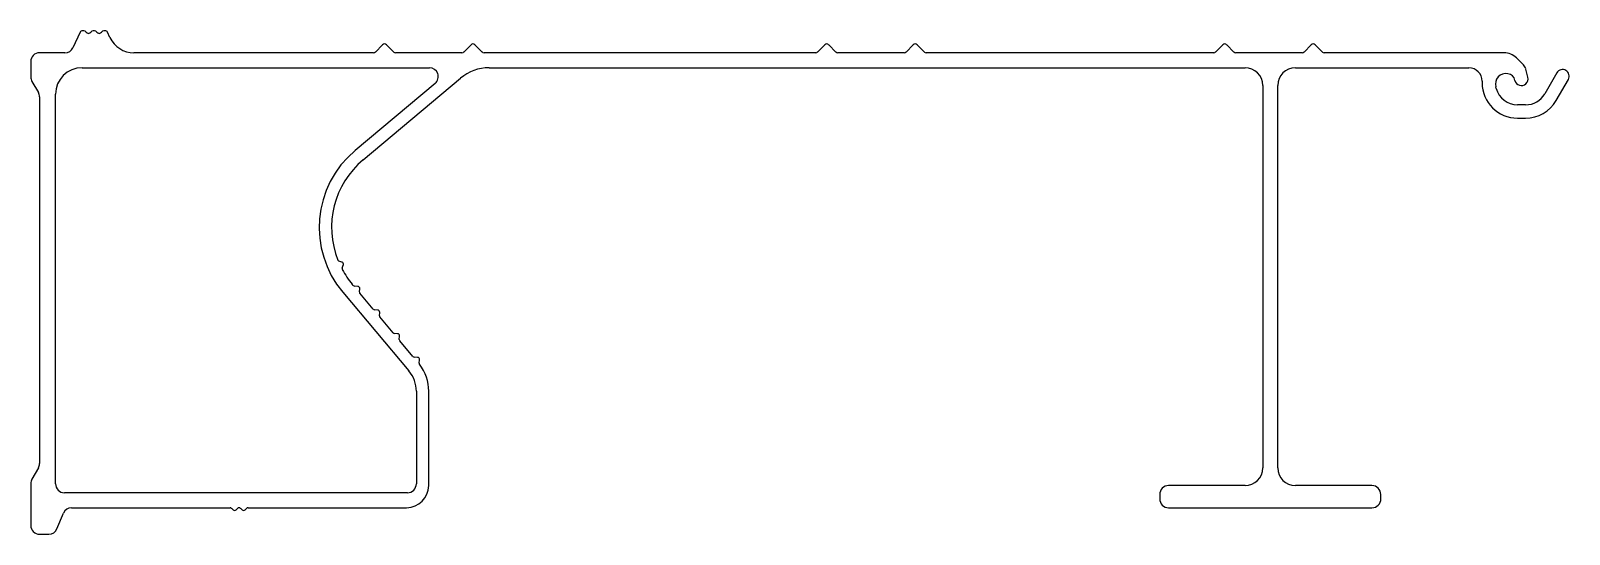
# Model space of a CAD drawing. Extents: x 2 to 176, y 2 to 59.
import ezdxf

# ---------------------------------------------------------------- set-up
doc = ezdxf.new("R2010")
doc.units = 0
doc.layers.get('0').update_dxf_attribs({"linetype": 'CONTINUOUS'})

msp = doc.modelspace()

# ---------------------------------------------------------------- linework, layer by layer
for p, q in [((7.78, 59.16), (6.96, 57.41)), ((8.2, 59.34), (8.05, 59.34)), ((9.4, 59.34), (9.24, 59.34)), ((10.59, 59.34), (10.44, 59.34)), ((11.14, 58.57), (10.86, 59.16)), ((41.98, 57.75), (41.16, 56.92)), ((43.23, 56.92), (42.41, 57.75)), ((51.98, 57.75), (51.16, 56.92)), ((53.23, 56.92), (52.41, 57.75)), ((91.98, 57.75), (91.16, 56.92)), ((93.23, 56.92), (92.41, 57.75)), ((101.98, 57.75), (101.16, 56.92)), ((103.23, 56.92), (102.41, 57.75)), ((136.98, 57.75), (136.16, 56.92)), ((138.23, 56.92), (137.41, 57.75)), ((146.98, 57.75), (146.16, 56.92)), ((148.23, 56.92), (147.41, 57.75)), ((2.19, 55.84), (2.19, 54.1)), ((6.06, 56.84), (3.19, 56.84)), ((40.95, 56.84), (13.86, 56.84)), ((50.95, 56.84), (43.44, 56.84)), ((90.95, 56.84), (53.44, 56.84)), ((100.95, 56.84), (93.44, 56.84)), ((135.95, 56.84), (103.44, 56.84)), ((145.95, 56.84), (138.44, 56.84)), ((168.76, 56.84), (148.44, 56.84)), ((170.96, 55.46), (170.17, 56.25)), ((7.99, 55.14), (47.27, 55.14)), ((39.79, 44.72), (50.8, 53.97)), ((54.01, 55.14), (139.49, 55.14)), ((145.19, 55.14), (164.79, 55.14)), ((171.46, 54.06), (171.22, 55)), ((174.74, 54.56), (173.38, 52.2)), ((2.33, 53.6), (3.06, 52.34)), ((47.91, 53.37), (38.88, 45.79)), ((141.49, 53.14), (141.49, 9.84)), ((143.19, 9.84), (143.19, 53.14)), ((166.29, 53.64), (166.29, 53.43)), ((167.88, 52.8), (167.83, 52.98)), ((174.67, 51.44), (176.04, 53.81)), ((3.19, 51.84), (3.19, 10.34)), ((4.99, 8.04), (4.99, 52.14)), ((171.21, 50.95), (170.29, 50.95)), ((170.29, 49.44), (171.2, 49.44)), ((37.38, 33.13), (37.04, 33.26)), ((37.41, 32.46), (37.53, 32.81)), ((37.48, 29.73), (44.95, 20.83)), ((38.66, 30.5), (38.55, 30.63)), ((39.17, 30.4), (38.8, 30.43)), ((39.37, 29.76), (39.4, 30.13)), ((40.91, 27.82), (39.41, 29.61)), ((41.42, 27.72), (41.05, 27.75)), ((41.61, 27.08), (41.65, 27.45)), ((43.16, 25.14), (41.66, 26.93)), ((43.67, 25.04), (43.3, 25.07)), ((43.86, 24.39), (43.9, 24.77)), ((45.41, 22.46), (43.91, 24.25)), ((45.92, 22.36), (45.55, 22.39)), ((46.11, 21.71), (46.15, 22.09)), ((45.79, 18.52), (45.79, 8.04)), ((47.19, 7.84), (47.19, 18.52)), ((3.06, 9.84), (2.33, 8.57)), ((2.19, 8.07), (2.19, 3.34)), ((44.79, 7.04), (5.99, 7.04)), ((139.49, 7.84), (130.84, 7.84)), ((153.84, 7.84), (145.19, 7.84)), ((6.81, 5.34), (24.73, 5.34)), ((24.91, 5.26), (25.06, 5.11)), ((25.42, 5.11), (25.57, 5.26)), ((25.93, 5.26), (26.08, 5.11)), ((26.44, 5.11), (26.59, 5.26)), ((26.77, 5.34), (44.69, 5.34)), ((129.84, 6.84), (129.84, 6.34)), ((130.84, 5.34), (153.84, 5.34)), ((154.84, 6.34), (154.84, 6.84)), ((5.15, 2.95), (5.88, 4.72)), ((3.2, 2.34), (4.23, 2.34))]:
    msp.add_line(p, q)
for centre, radius, start, end in [((8.05, 59.04), 0.3, 90, 155), ((8.2, 59.04), 0.3, 30, 90), ((8.72, 59.34), 0.3, 210, 330), ((9.24, 59.04), 0.3, 90, 150), ((9.4, 59.04), 0.3, 30, 90), ((9.92, 59.34), 0.3, 210, 330), ((10.44, 59.04), 0.3, 90, 150), ((10.59, 59.04), 0.3, 25, 90), ((6.06, 57.84), 1, 270, 335), ((13.86, 59.84), 3, 205, 270), ((42.19, 57.54), 0.3, 45, 135.0001), ((52.19, 57.54), 0.3, 44.9999, 135), ((92.19, 57.54), 0.3, 45.2148, 135.2037), ((102.19, 57.54), 0.3, 45, 135.096), ((137.19, 57.54), 0.3, 44.9998, 135.2627), ((147.19, 57.54), 0.3, 45.2255, 135.0002), ((3.19, 55.84), 1, 90, 180), ((40.95, 57.14), 0.3, 270, 315), ((43.44, 57.14), 0.3, 225.1313, 270), ((50.95, 57.14), 0.3, 270, 315.1398), ((53.44, 57.14), 0.3, 224.9999, 270), ((90.95, 57.14), 0.3, 270, 315), ((93.44, 57.14), 0.3, 225, 270), ((100.95, 57.14), 0.3, 270, 315.0895), ((103.44, 57.14), 0.3, 225.2327, 270), ((135.95, 57.14), 0.3, 270, 315.2514), ((138.44, 57.14), 0.3, 224.9998, 270), ((145.95, 57.14), 0.3, 270, 315), ((148.44, 57.14), 0.3, 225.2863, 270), ((168.76, 54.84), 2, 45.0021, 90), ((3.19, 54.1), 1, 180, 210), ((7.99, 52.14), 3, 90.007, 180), ((47.27, 54.14), 1, 310.078, 90.0122), ((54.01, 50.14), 5, 90, 130), ((139.49, 53.14), 2, 360, 90), ((145.19, 53.14), 2, 90, 180), ((164.79, 53.64), 1.5, 360, 90), ((168.99, 53.29), 1.2, 79.628, 195.2628), ((169.03, 53.49), 1, 12.8647, 79.628), ((170.73, 53.88), 0.75, 192.8647, 14.2622), ((170.25, 54.76), 1, 14.262, 45.0021), ((175.39, 54.19), 0.75, 330.137, 150.0001), ((2.19, 51.84), 1, 360, 30), ((170.29, 53.44), 4, 180.1011, 270), ((170.29, 53.45), 2.5, 195.1485, 270), ((171.21, 53.45), 2.5, 270, 330), ((171.2, 53.44), 4, 270, 330), ((46.21, 37.06), 11.4, 130.0183, 220), ((46.21, 37.06), 10, 130, 201.6672), ((37.11, 33.44), 0.2, 201.6672, 250.1063), ((37.3, 32.9), 0.25, 340.0498, 70.0501), ((37.6, 32.4), 0.2, 160.0498, 208.4329), ((46.21, 37.06), 10, 208.4329, 220.0003), ((38.82, 30.63), 0.2, 220.0002, 265.0657), ((39.15, 30.15), 0.25, 355, 85), ((39.56, 29.74), 0.2, 175.2018, 220.1703), ((41.06, 27.95), 0.2, 220.122, 265.1596), ((41.4, 27.47), 0.25, 355, 85), ((41.81, 27.06), 0.2, 175, 220), ((43.31, 25.27), 0.2, 220, 265.2394), ((43.65, 24.79), 0.25, 355, 85), ((44.06, 24.38), 0.2, 175.2211, 220.1815), ((45.56, 22.59), 0.2, 220, 264.9071), ((45.9, 22.11), 0.25, 354.9076, 84.9071), ((46.31, 21.69), 0.2, 174.9074, 217.6539), ((42.19, 18.52), 5, 360, 37.6539), ((42.19, 18.52), 3.6, 360, 40.0286), ((2.19, 10.34), 1, 330.0731, 0), ((139.49, 9.84), 2, 270, 0), ((145.19, 9.84), 2, 180, 270), ((3.19, 8.07), 1, 150.0241, 180), ((5.99, 8.04), 1, 180, 270), ((44.69, 7.84), 2.5, 270, 0), ((44.79, 8.04), 1, 270, 360), ((130.84, 6.84), 1, 90, 180), ((153.84, 6.84), 1, 0.0936, 90), ((6.81, 4.34), 1, 90.0198, 157.5602), ((24.73, 5.09), 0.25, 45, 90), ((25.75, 5.09), 0.25, 45, 135), ((26.77, 5.09), 0.25, 90, 135), ((130.84, 6.34), 1, 179.9992, 270), ((153.84, 6.34), 1, 270, 0.0936), ((25.24, 5.28), 0.25, 225, 315), ((26.26, 5.28), 0.25, 225, 315), ((3.19, 3.34), 1, 180, 270.0928), ((4.23, 3.34), 1, 270.0928, 337.5)]:
    msp.add_arc(centre, radius, start, end)

doc.saveas('drawing.dxf')
